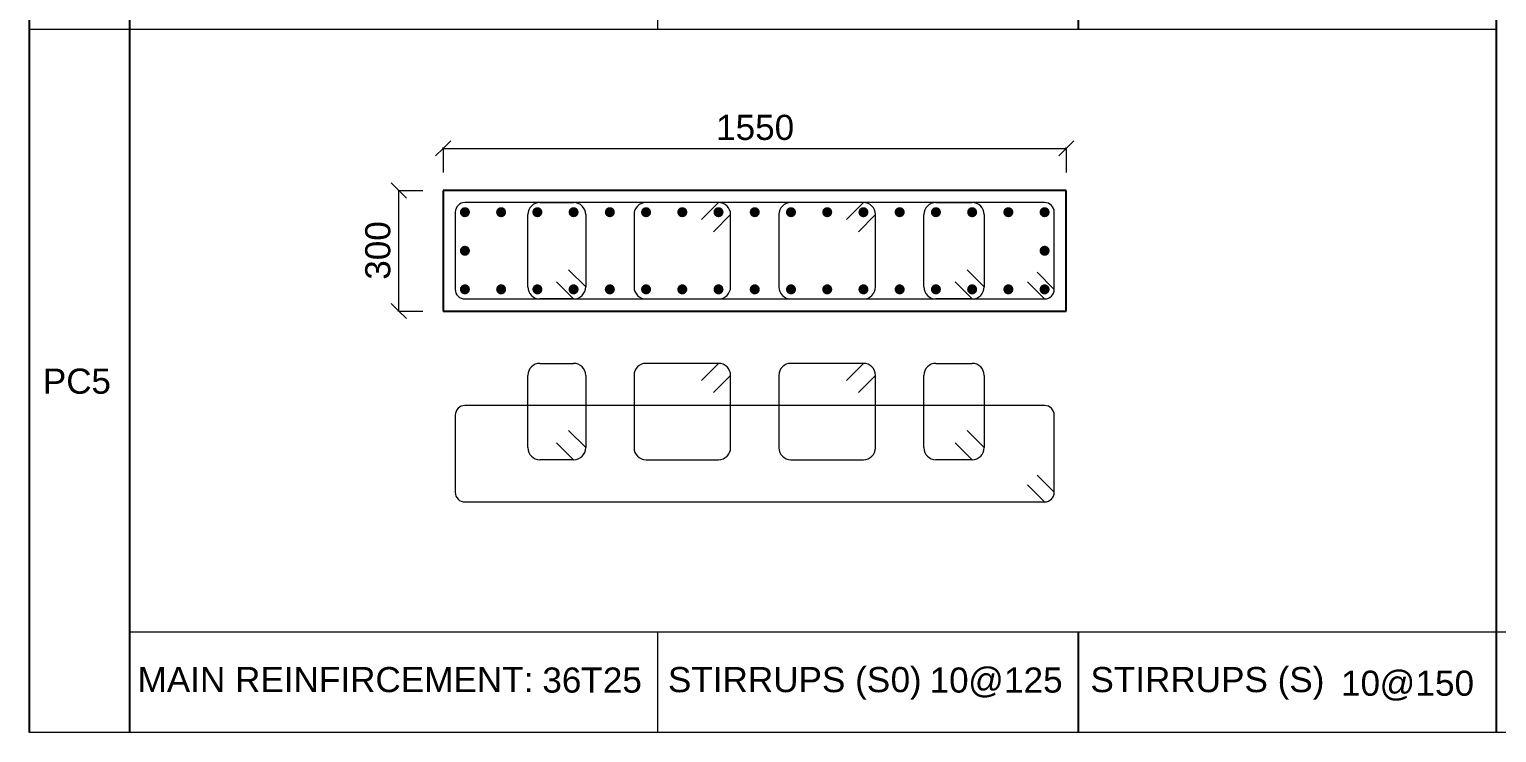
# Model space of a CAD drawing. Header units: millimetres. Extents: x 5701 to 16921, y -8384 to 4443.
# Drawn here: x 9871 to 13521, y -6064 to -4314 of the extents above; entities that cross this region are included whole.
import ezdxf

# ---------------------------------------------------------------- set-up
doc = ezdxf.new("R2010")
doc.units = ezdxf.units.MM
for name, color, linetype, lineweight in [('A-ANNO-DIMS', 211, 'Continuous', 5), ('A-ANNO-DIMS-25', 211, 'Continuous', 5), ('A-ANNO-NOTE', 131, 'Continuous', 5), ('A-DETL-GENF', 92, 'Continuous', 13)]:
    doc.layers.add(name, color=color, linetype=linetype, lineweight=lineweight)
doc.styles.add('Arial', font='arial.ttf', dxfattribs={"height": 2.5})
doc.styles.add('Arial_1', font='arial.ttf', dxfattribs={"height": 62.5})
doc.dimstyles.new('Diagonal_-_2_5mm_Round_5mm_-2_5', dxfattribs={"dimscale": 304.8, "dimtxt": 0.209207, "dimasz": 0.123031, "dimexe": 0.008202, "dimexo": 0.0625, "dimgap": 0.008202, "dimtad": 1, "dimdec": 0, "dimlfac": 304.8, "dimrnd": 5, "dimdsep": 46, "dimtxsty": 'Arial_1', "dimblk1": 'OBLIQUE', "dimblk2": 'OBLIQUE', "dimsah": 1, "dimcen": 0.09, "dimazin": 0, "dimtfac": 1, "dimtdec": 4, "dimtix": 1, "dimtmove": 0, "dimatfit": 3, "dimfxl": 0.000645835, "dimfxlon": 1, "dimtvp": 1, "dimtolj": 1, "dimtzin": 0, "dimarcsym": 2})

# ---------------------------------------------------------------- blocks, each defined once
blk = doc.blocks.new('Column RFT - SHAPE CODE -300X1550-36T25-7677744-column schudual _1_2_')
at = {"layer": 'A-DETL-GENF'}
for points in [[(66.5, 1496), (66.1, 1499.2), (64.8, 1502.3), (62.8, 1504.8), (60.3, 1506.8), (57.2, 1508.1), (54, 1508.5), (50.8, 1508.1), (47.8, 1506.8), (45.2, 1504.8), (43.2, 1502.3), (41.9, 1499.2), (41.5, 1496), (41.9, 1492.8), (43.2, 1489.8), (45.2, 1487.2), (47.8, 1485.2), (50.8, 1483.9), (54, 1483.5), (57.2, 1483.9), (60.3, 1485.2), (62.8, 1487.2), (64.8, 1489.8), (66.1, 1492.8)], [(162.5, 1496), (162.1, 1499.2), (160.8, 1502.3), (158.8, 1504.8), (156.3, 1506.8), (153.2, 1508.1), (150, 1508.5), (146.8, 1508.1), (143.8, 1506.8), (141.2, 1504.8), (139.2, 1502.3), (137.9, 1499.2), (137.5, 1496), (137.9, 1492.8), (139.2, 1489.8), (141.2, 1487.2), (143.8, 1485.2), (146.8, 1483.9), (150, 1483.5), (153.2, 1483.9), (156.3, 1485.2), (158.8, 1487.2), (160.8, 1489.8), (162.1, 1492.8)], [(258.5, 1496), (258.1, 1499.2), (256.8, 1502.3), (254.8, 1504.8), (252.3, 1506.8), (249.2, 1508.1), (246, 1508.5), (242.8, 1508.1), (239.8, 1506.8), (237.2, 1504.8), (235.2, 1502.3), (233.9, 1499.2), (233.5, 1496), (233.9, 1492.8), (235.2, 1489.8), (237.2, 1487.2), (239.8, 1485.2), (242.8, 1483.9), (246, 1483.5), (249.2, 1483.9), (252.3, 1485.2), (254.8, 1487.2), (256.8, 1489.8), (258.1, 1492.8)], [(66.5, 1405.9), (66.1, 1409.1), (64.8, 1412.1), (62.8, 1414.7), (60.3, 1416.7), (57.2, 1417.9), (54, 1418.4), (50.8, 1417.9), (47.8, 1416.7), (45.2, 1414.7), (43.2, 1412.1), (41.9, 1409.1), (41.5, 1405.9), (41.9, 1402.6), (43.2, 1399.6), (45.2, 1397), (47.8, 1395), (50.8, 1393.8), (54, 1393.4), (57.2, 1393.8), (60.3, 1395), (62.8, 1397), (64.8, 1399.6), (66.1, 1402.6)], [(258.5, 1405.9), (258.1, 1409.1), (256.8, 1412.1), (254.8, 1414.7), (252.3, 1416.7), (249.2, 1417.9), (246, 1418.4), (242.8, 1417.9), (239.8, 1416.7), (237.2, 1414.7), (235.2, 1412.1), (233.9, 1409.1), (233.5, 1405.9), (233.9, 1402.6), (235.2, 1399.6), (237.2, 1397), (239.8, 1395), (242.8, 1393.8), (246, 1393.4), (249.2, 1393.8), (252.3, 1395), (254.8, 1397), (256.8, 1399.6), (258.1, 1402.6)], [(66.5, 1315.8), (66.1, 1319), (64.8, 1322), (62.8, 1324.6), (60.3, 1326.6), (57.2, 1327.8), (54, 1328.3), (50.8, 1327.8), (47.8, 1326.6), (45.2, 1324.6), (43.2, 1322), (41.9, 1319), (41.5, 1315.8), (41.9, 1312.5), (43.2, 1309.5), (45.2, 1306.9), (47.8, 1304.9), (50.8, 1303.7), (54, 1303.3), (57.2, 1303.7), (60.3, 1304.9), (62.8, 1306.9), (64.8, 1309.5), (66.1, 1312.5)], [(258.5, 1315.8), (258.1, 1319), (256.8, 1322), (254.8, 1324.6), (252.3, 1326.6), (249.2, 1327.8), (246, 1328.3), (242.8, 1327.8), (239.8, 1326.6), (237.2, 1324.6), (235.2, 1322), (233.9, 1319), (233.5, 1315.8), (233.9, 1312.5), (235.2, 1309.5), (237.2, 1306.9), (239.8, 1304.9), (242.8, 1303.7), (246, 1303.3), (249.2, 1303.7), (252.3, 1304.9), (254.8, 1306.9), (256.8, 1309.5), (258.1, 1312.5)], [(66.5, 1225.6), (66.1, 1228.9), (64.8, 1231.9), (62.8, 1234.5), (60.3, 1236.5), (57.2, 1237.7), (54, 1238.1), (50.8, 1237.7), (47.8, 1236.5), (45.2, 1234.5), (43.2, 1231.9), (41.9, 1228.9), (41.5, 1225.6), (41.9, 1222.4), (43.2, 1219.4), (45.2, 1216.8), (47.8, 1214.8), (50.8, 1213.6), (54, 1213.1), (57.2, 1213.6), (60.3, 1214.8), (62.8, 1216.8), (64.8, 1219.4), (66.1, 1222.4)], [(258.5, 1225.6), (258.1, 1228.9), (256.8, 1231.9), (254.8, 1234.5), (252.3, 1236.5), (249.2, 1237.7), (246, 1238.1), (242.8, 1237.7), (239.8, 1236.5), (237.2, 1234.5), (235.2, 1231.9), (233.9, 1228.9), (233.5, 1225.6), (233.9, 1222.4), (235.2, 1219.4), (237.2, 1216.8), (239.8, 1214.8), (242.8, 1213.6), (246, 1213.1), (249.2, 1213.6), (252.3, 1214.8), (254.8, 1216.8), (256.8, 1219.4), (258.1, 1222.4)], [(66.5, 1135.5), (66.1, 1138.7), (64.8, 1141.8), (62.8, 1144.3), (60.3, 1146.3), (57.2, 1147.6), (54, 1148), (50.8, 1147.6), (47.8, 1146.3), (45.2, 1144.3), (43.2, 1141.8), (41.9, 1138.7), (41.5, 1135.5), (41.9, 1132.3), (43.2, 1129.3), (45.2, 1126.7), (47.8, 1124.7), (50.8, 1123.4), (54, 1123), (57.2, 1123.4), (60.3, 1124.7), (62.8, 1126.7), (64.8, 1129.3), (66.1, 1132.3)], [(258.5, 1135.5), (258.1, 1138.7), (256.8, 1141.8), (254.8, 1144.3), (252.3, 1146.3), (249.2, 1147.6), (246, 1148), (242.8, 1147.6), (239.8, 1146.3), (237.2, 1144.3), (235.2, 1141.8), (233.9, 1138.7), (233.5, 1135.5), (233.9, 1132.3), (235.2, 1129.3), (237.2, 1126.7), (239.8, 1124.7), (242.8, 1123.4), (246, 1123), (249.2, 1123.4), (252.3, 1124.7), (254.8, 1126.7), (256.8, 1129.3), (258.1, 1132.3)], [(66.5, 1045.4), (66.1, 1048.6), (64.6, 1051.9), (62.8, 1054.2), (60.3, 1056.2), (57.2, 1057.4), (54, 1057.9), (50.8, 1057.4), (47.8, 1056.2), (45.2, 1054.2), (43.2, 1051.6), (41.9, 1048.6), (41.5, 1045.4), (41.9, 1042.1), (43.2, 1039.1), (45.2, 1036.5), (47.8, 1034.5), (50.8, 1033.3), (54, 1032.9), (57.2, 1033.3), (60.3, 1034.5), (62.8, 1036.5), (64.8, 1039.1), (66.1, 1042.1)], [(258.5, 1045.4), (258.1, 1048.6), (256.6, 1051.9), (254.8, 1054.2), (252.3, 1056.2), (249.2, 1057.4), (246, 1057.9), (242.8, 1057.4), (239.8, 1056.2), (237.2, 1054.2), (235.2, 1051.6), (233.9, 1048.6), (233.5, 1045.4), (233.9, 1042.1), (235.2, 1039.1), (237.2, 1036.5), (239.8, 1034.5), (242.8, 1033.3), (246, 1032.9), (249.2, 1033.3), (252.3, 1034.5), (254.8, 1036.5), (256.8, 1039.1), (258.1, 1042.1)], [(66.5, 955.3), (66.1, 958.5), (64.8, 961.5), (62.8, 964.1), (60.3, 966.1), (57.2, 967.3), (54, 967.8), (50.8, 967.3), (47.8, 966.1), (45.2, 964.1), (43.2, 961.5), (41.9, 958.5), (41.5, 955.3), (41.9, 952), (43.2, 949), (45.2, 946.4), (47.8, 944.4), (50.8, 943.2), (54, 942.8), (57.2, 943.2), (60.3, 944.4), (62.8, 946.4), (64.8, 949), (66.1, 952)], [(258.5, 955.3), (258.1, 958.5), (256.8, 961.5), (254.8, 964.1), (252.3, 966.1), (249.2, 967.3), (246, 967.8), (242.8, 967.3), (239.8, 966.1), (237.2, 964.1), (235.2, 961.5), (233.9, 958.5), (233.5, 955.3), (233.9, 952), (235.2, 949), (237.2, 946.4), (239.8, 944.4), (242.8, 943.2), (246, 942.8), (249.2, 943.2), (252.3, 944.4), (254.8, 946.4), (256.8, 949), (258.1, 952)], [(66.5, 865.1), (66.1, 868.4), (64.8, 871.4), (62.8, 874), (60.3, 876), (57.2, 877.2), (54, 877.6), (50.8, 877.2), (47.8, 876), (45.2, 874), (43.2, 871.4), (41.9, 868.4), (41.5, 865.1), (41.9, 861.9), (43.2, 858.9), (45.2, 856.3), (47.8, 854.3), (50.8, 853.1), (54, 852.6), (57.2, 853.1), (60.3, 854.3), (62.8, 856.3), (64.8, 858.9), (66.1, 861.9)], [(258.5, 865.1), (258.1, 868.4), (256.8, 871.4), (254.8, 874), (252.3, 876), (249.2, 877.2), (246, 877.6), (242.8, 877.2), (239.8, 876), (237.2, 874), (235.2, 871.4), (233.9, 868.4), (233.5, 865.1), (233.9, 861.9), (235.2, 858.9), (237.2, 856.3), (239.8, 854.3), (242.8, 853.1), (246, 852.6), (249.2, 853.1), (252.3, 854.3), (254.8, 856.3), (256.8, 858.9), (258.1, 861.9)], [(66.5, 775), (66.1, 778.2), (64.8, 781.3), (62.8, 783.8), (60.3, 785.8), (57.2, 787.1), (54, 787.5), (50.8, 787.1), (47.8, 785.8), (45.2, 783.8), (43.2, 781.3), (41.9, 778.2), (41.5, 775), (41.9, 771.8), (43.2, 768.8), (45.2, 766.2), (47.8, 764.2), (50.8, 762.9), (54, 762.5), (57.2, 762.9), (60.3, 764.2), (62.8, 766.2), (64.8, 768.8), (66.1, 771.8), (66.3, 773.5)], [(258.5, 775), (258.1, 778.2), (256.8, 781.3), (254.8, 783.8), (252.3, 785.8), (249.2, 787.1), (246, 787.5), (242.8, 787.1), (239.8, 785.8), (237.2, 783.8), (235.2, 781.3), (233.9, 778.2), (233.5, 775), (233.9, 771.8), (235.2, 768.8), (237.2, 766.2), (239.8, 764.2), (242.8, 762.9), (246, 762.5), (249.2, 762.9), (252.3, 764.2), (254.8, 766.2), (256.8, 768.8), (258.1, 771.8), (258.3, 773.5)], [(66.5, 684.9), (66.1, 688.1), (64.8, 691.1), (62.8, 693.7), (60.3, 695.7), (57.2, 696.9), (54, 697.4), (50.8, 696.9), (47.8, 695.7), (45.2, 693.7), (43.2, 691.1), (41.9, 688.1), (41.5, 684.9), (41.9, 681.6), (43.2, 678.6), (45.2, 676), (47.8, 674), (50.8, 672.8), (54, 672.4), (57.2, 672.8), (60.3, 674), (62.8, 676), (64.8, 678.6), (66.1, 681.6)], [(258.5, 684.9), (258.1, 688.1), (256.8, 691.1), (254.8, 693.7), (252.3, 695.7), (249.2, 696.9), (246, 697.4), (242.8, 696.9), (239.8, 695.7), (237.2, 693.7), (235.2, 691.1), (233.9, 688.1), (233.5, 684.9), (233.9, 681.6), (235.2, 678.6), (237.2, 676), (239.8, 674), (242.8, 672.8), (246, 672.4), (249.2, 672.8), (252.3, 674), (254.8, 676), (256.8, 678.6), (258.1, 681.6)], [(66.5, 594.8), (66.1, 598), (64.8, 601), (62.8, 603.6), (60.3, 605.6), (57.2, 606.8), (54, 607.3), (50.8, 606.8), (47.8, 605.6), (45.2, 603.6), (43.2, 601), (41.9, 598), (41.5, 594.8), (41.9, 591.5), (43.2, 588.5), (45.2, 585.9), (47.8, 583.9), (50.8, 582.7), (54, 582.3), (57.2, 582.7), (60.3, 583.9), (62.8, 585.9), (64.8, 588.5), (66.1, 591.5)], [(258.5, 594.8), (258.1, 598), (256.8, 601), (254.8, 603.6), (252.3, 605.6), (249.2, 606.8), (246, 607.3), (242.8, 606.8), (239.8, 605.6), (237.2, 603.6), (235.2, 601), (233.9, 598), (233.5, 594.8), (233.9, 591.5), (235.2, 588.5), (237.2, 585.9), (239.8, 583.9), (242.8, 582.7), (246, 582.3), (249.2, 582.7), (252.3, 583.9), (254.8, 585.9), (256.8, 588.5), (258.1, 591.5)], [(66.5, 504.6), (66.1, 507.9), (64.8, 510.9), (62.8, 513.5), (60.3, 515.5), (57.2, 516.7), (54, 517.1), (50.8, 516.7), (47.8, 515.5), (45.2, 513.5), (43.2, 510.9), (41.9, 507.9), (41.5, 504.6), (41.9, 501.4), (43.2, 498.4), (46, 495.1), (47.8, 493.8), (50.8, 492.6), (54, 492.1), (57.2, 492.6), (60.3, 493.8), (62.8, 495.8), (64.8, 498.4), (66.1, 501.4)], [(258.5, 504.6), (258.1, 507.9), (256.8, 510.9), (254.8, 513.5), (252.3, 515.5), (249.2, 516.7), (246, 517.1), (242.8, 516.7), (239.8, 515.5), (237.2, 513.5), (235.2, 510.9), (233.9, 507.9), (233.5, 504.6), (233.9, 501.4), (235.2, 498.4), (238, 495.1), (239.8, 493.8), (242.8, 492.6), (246, 492.1), (249.2, 492.6), (252.3, 493.8), (254.8, 495.8), (256.8, 498.4), (258.1, 501.4)], [(66.5, 414.5), (66.1, 417.7), (64.8, 420.8), (62.8, 423.3), (60.3, 425.3), (57.2, 426.6), (54, 427), (50.8, 426.6), (47.8, 425.3), (45.2, 423.3), (43.2, 420.8), (41.9, 417.7), (41.5, 414.5), (41.9, 411.3), (43.2, 408.3), (45.2, 405.7), (47.8, 403.7), (50.8, 402.4), (54, 402), (57.2, 402.4), (60.3, 403.7), (62.8, 405.7), (64.8, 408.3), (66.1, 411.3)], [(258.5, 414.5), (258.1, 417.7), (256.8, 420.8), (254.8, 423.3), (252.3, 425.3), (249.2, 426.6), (246, 427), (242.8, 426.6), (239.8, 425.3), (237.2, 423.3), (235.2, 420.8), (233.9, 417.7), (233.5, 414.5), (233.9, 411.3), (235.2, 408.3), (237.2, 405.7), (239.8, 403.7), (242.8, 402.4), (246, 402), (249.2, 402.4), (252.3, 403.7), (254.8, 405.7), (256.8, 408.3), (258.1, 411.3)], [(66.5, 324.4), (66.1, 327.6), (64.8, 330.6), (62.8, 333.2), (60.3, 335.2), (57.2, 336.4), (54, 336.9), (50.8, 336.4), (47.8, 335.2), (45.2, 333.2), (43.2, 330.6), (41.9, 327.6), (41.5, 324.4), (41.9, 321.1), (43.2, 318.1), (45.2, 315.5), (47.8, 313.5), (50.8, 312.3), (54, 311.9), (57.2, 312.3), (60.3, 313.5), (62.8, 315.5), (64.8, 318.1), (66.1, 321.1)], [(258.5, 324.4), (258.1, 327.6), (256.8, 330.6), (254.8, 333.2), (252.3, 335.2), (249.2, 336.4), (246, 336.9), (242.8, 336.4), (239.8, 335.2), (237.2, 333.2), (235.2, 330.6), (233.9, 327.6), (233.5, 324.4), (233.9, 321.1), (235.2, 318.1), (237.2, 315.5), (239.8, 313.5), (242.8, 312.3), (246, 311.9), (249.2, 312.3), (252.3, 313.5), (254.8, 315.5), (256.8, 318.1), (258.1, 321.1)], [(66.5, 234.3), (66.1, 237.5), (64.8, 240.5), (62.8, 243.1), (60.3, 245.1), (57.2, 246.3), (54, 246.8), (50.8, 246.3), (47.8, 245.1), (45.2, 243.1), (43.2, 240.5), (41.9, 237.5), (41.5, 234.3), (41.9, 231), (43.2, 228), (45.2, 225.4), (47.8, 223.4), (50.8, 222.2), (54, 221.8), (57.2, 222.2), (60.3, 223.4), (62.8, 225.4), (64.8, 228), (66.1, 231)], [(258.5, 234.3), (258.1, 237.5), (256.8, 240.5), (254.8, 243.1), (252.3, 245.1), (249.2, 246.3), (246, 246.8), (242.8, 246.3), (239.8, 245.1), (237.2, 243.1), (235.2, 240.5), (233.9, 237.5), (233.5, 234.3), (233.9, 231), (235.2, 228), (237.2, 225.4), (239.8, 223.4), (242.8, 222.2), (246, 221.8), (249.2, 222.2), (252.3, 223.4), (254.8, 225.4), (256.8, 228), (258.1, 231)], [(66.5, 144.1), (66.1, 147.4), (64.8, 150.4), (62.8, 153), (60.3, 155), (57.2, 156.2), (54, 156.6), (50.8, 156.2), (47.8, 155), (45.2, 153), (43.2, 150.4), (41.9, 147.4), (41.5, 144.1), (41.9, 140.9), (43.2, 137.9), (45.2, 135.3), (47.8, 133.3), (50.8, 132.1), (54, 131.6), (57.2, 132.1), (60.3, 133.3), (62.8, 135.3), (64.8, 137.9), (66.1, 140.9)], [(258.5, 144.1), (258.1, 147.4), (256.8, 150.4), (254.8, 153), (252.3, 155), (249.2, 156.2), (246, 156.6), (242.8, 156.2), (239.8, 155), (237.2, 153), (235.2, 150.4), (233.9, 147.4), (233.5, 144.1), (233.9, 140.9), (235.2, 137.9), (237.2, 135.3), (239.8, 133.3), (242.8, 132.1), (246, 131.6), (249.2, 132.1), (252.3, 133.3), (254.8, 135.3), (256.8, 137.9), (258.1, 140.9)], [(66.5, 54), (66.1, 57.2), (64.8, 60.3), (62.8, 62.8), (60.3, 64.8), (57.2, 66.1), (54, 66.5), (50.8, 66.1), (47.8, 64.8), (45.2, 62.8), (43.2, 60.3), (41.9, 57.2), (41.5, 54), (41.9, 50.8), (43.2, 47.8), (45.2, 45.2), (47.8, 43.2), (50.8, 41.9), (54, 41.5), (57.2, 41.9), (60.3, 43.2), (62.8, 45.2), (64.8, 47.8), (66.1, 50.8)], [(162.5, 54), (162.1, 57.2), (160.8, 60.3), (158.8, 62.8), (156.3, 64.8), (153.2, 66.1), (150, 66.5), (146.8, 66.1), (143.8, 64.8), (141.2, 62.8), (139.2, 60.3), (137.9, 57.2), (137.5, 54), (137.9, 50.8), (139.2, 47.8), (141.2, 45.2), (143.8, 43.2), (146.8, 41.9), (150, 41.5), (153.2, 41.9), (156.3, 43.2), (158.8, 45.2), (160.8, 47.8), (162.1, 50.8)], [(258.5, 54), (258.1, 57.2), (256.8, 60.3), (254.8, 62.8), (252.3, 64.8), (249.2, 66.1), (246, 66.5), (242.8, 66.1), (239.8, 64.8), (237.2, 62.8), (235.2, 60.3), (233.9, 57.2), (233.5, 54), (233.9, 50.8), (235.2, 47.8), (237.2, 45.2), (239.8, 43.2), (242.8, 41.9), (246, 41.5), (249.2, 41.9), (252.3, 43.2), (254.8, 45.2), (256.8, 47.8), (258.1, 50.8)]]:
    blk.add_hatch(color=256, dxfattribs=at).paths.add_polyline_path(points)
at = {"layer": 'A-DETL-GENF', "lineweight": 25}
for p, q in [((0, 1550), (0, 0)), ((300, 1550), (0, 1550)), ((300, 0), (300, 1550)), ((0, 0), (300, 0))]:
    blk.add_line(p, q, dxfattribs=at)
at = {"layer": 'A-DETL-GENF', "lineweight": 20}
for p, q in [((246, 1520), (54, 1520)), ((203.6, 1477.6), (246, 1520)), ((30, 1496), (30, 54)), ((227.6, 1453.6), (270, 1496)), ((270, 54), (270, 1496)), ((54, 30), (246, 30))]:
    blk.add_line(p, q, dxfattribs=at)
for centre, start, end in [((54, 1496), 90, 180), ((246, 1496), 0, 90), ((54, 54), 180, 270), ((246, 54), 270, 0)]:
    blk.add_arc(centre, 24, start, end, dxfattribs=at)
blk = doc.blocks.new('Column Stirrups - Column Stirrups-7678676-column schudual _1_2_')
at = {"layer": 'A-DETL-GENF', "lineweight": 20}
for p, q in [((336.9, -230.2), (420.8, -230.2)), ((306.9, -440), (306.9, -260.2)), ((450.8, -260.2), (450.8, -440)), ((408.3, -397.6), (450.8, -440)), ((378.3, -427.6), (420.8, -470)), ((420.8, -470), (336.9, -470))]:
    blk.add_line(p, q, dxfattribs=at)
for centre, start, end in [((336.9, -260.2), 90, 180), ((420.8, -260.2), 360, 90), ((336.9, -440), 180, 270), ((420.8, -440), 270, 0)]:
    blk.add_arc(centre, 30, start, end, dxfattribs=at)
blk = doc.blocks.new('Column Stirrups - Column Stirrups-7678800-column schudual _1_2_')
at = {"layer": 'A-DETL-GENF', "lineweight": 20}
for p, q in [((330.6, -230.2), (420.8, -230.2)), ((300.6, -440), (300.6, -260.2)), ((450.8, -260.2), (450.8, -440)), ((408.3, -397.6), (450.8, -440)), ((378.3, -427.6), (420.8, -470)), ((420.8, -470), (330.6, -470))]:
    blk.add_line(p, q, dxfattribs=at)
for centre, start, end in [((330.6, -260.2), 90, 180), ((420.8, -260.2), 360, 90), ((330.6, -440), 180, 270), ((420.8, -440), 270, 0)]:
    blk.add_arc(centre, 30, start, end, dxfattribs=at)
blk = doc.blocks.new('Column Stirrups - Column Stirrups-7678703-column schudual _1_2_')
at = {"layer": 'A-DETL-GENF', "lineweight": 20}
for p, q in [((210.5, 440), (210.5, 260.2)), ((420.8, 470), (240.5, 470)), ((378.3, 427.6), (420.8, 470)), ((408.3, 397.6), (450.8, 440)), ((450.8, 260.2), (450.8, 440)), ((240.5, 230.2), (420.8, 230.2))]:
    blk.add_line(p, q, dxfattribs=at)
for centre, start, end in [((240.5, 440), 90, 180), ((420.8, 440), 360, 90), ((240.5, 260.2), 180, 270), ((420.8, 260.2), 270, 0)]:
    blk.add_arc(centre, 30, start, end, dxfattribs=at)
blk = doc.blocks.new('Column RFT - SHAPE CODE -300X1550-36T25-7679184-column schudual _1_2_')
at = {"layer": 'A-DETL-GENF', "lineweight": 20}
for p, q in [((246, 1520), (54, 1520)), ((203.6, 1477.6), (246, 1520)), ((30, 1496), (30, 54)), ((227.6, 1453.6), (270, 1496)), ((270, 54), (270, 1496)), ((54, 30), (246, 30))]:
    blk.add_line(p, q, dxfattribs=at)
for centre, start, end in [((54, 1496), 90, 180), ((246, 1496), 0, 90), ((54, 54), 180, 270), ((246, 54), 270, 0)]:
    blk.add_arc(centre, 24, start, end, dxfattribs=at)
blk = doc.blocks.new('Tables_Columns - Row 2_rfa MKS - Columns Table Row 2-7282254-column schudual _1_2_')
at = {"layer": 'A-ANNO-NOTE', "lineweight": 25}
for p, q in [((136, -70), (136, 0)), ((94.4, -70), (94.4, -60))]:
    blk.add_line(p, q, dxfattribs=at)
at = {"layer": 'A-ANNO-NOTE', "lineweight": 15}
for p, q in [((136, -60), (0, -60)), ((136, -70), (0, -70))]:
    blk.add_line(p, q, dxfattribs=at)
at = {"layer": 'A-ANNO-NOTE', "lineweight": 18}
blk.add_line((52.52, -70), (52.52, -60), dxfattribs=at)
at = {"layer": 'A-ANNO-NOTE', "lineweight": 18, "char_height": 2.5, "attachment_point": 1, "style": 'Arial'}
for s, insert, width in [('MAIN REINFIRCEMENT:', (0.77, -63.47), 47.6202), ('STIRRUPS (S', (53.54, -63.47), 26.8565), ('0', (75.7, -63.47), 2.3249), (')', (77.62, -63.47), 1.443), ('STIRRUPS (S)', (95.58, -63.47), 28.2996)]:
    blk.add_mtext(s, dxfattribs=dict(at, insert=insert, width=width))
blk = doc.blocks.new('Tables_Columns - Row 1 - Columns Table Row 1-7010728-column schudual _1_2_')
at = {"layer": 'A-ANNO-NOTE', "lineweight": 25}
for p, q in [((0, -70), (0, 0)), ((10, -70), (10, 0))]:
    blk.add_line(p, q, dxfattribs=at)
at = {"layer": 'A-ANNO-NOTE', "lineweight": 15}
blk.add_line((10, -70), (0, -70), dxfattribs=at)
blk = doc.blocks.new('DIMBLOCK24-column schudual _1_2_')
at = {"layer": 'A-ANNO-DIMS-25', "lineweight": 15}
for p, q in [((10900.6, -4610.6), (10919.3, -4591.9)), ((12450.6, -4610.6), (12469.3, -4591.9)), ((10900.6, -4610.6), (10881.8, -4629.4)), ((12450.6, -4610.6), (12431.8, -4629.4))]:
    blk.add_line(p, q, dxfattribs=at)
at = {"layer": 'A-ANNO-DIMS-25'}
for p, q in [((10900.6, -4610.6), (10900.6, -4608.1)), ((10900.6, -4610.6), (12450.6, -4610.6)), ((10900.6, -4610.6), (10900.6, -4670.6)), ((12450.6, -4610.6), (12450.6, -4608.1)), ((12450.6, -4610.6), (12450.6, -4670.6))]:
    blk.add_line(p, q, dxfattribs=at)
at = {"layer": 'A-ANNO-DIMS-25', "color": 0, "insert": (11579.4, -4527), "char_height": 62.5, "width": 230.736, "attachment_point": 1, "line_spacing_factor": 0.941778, "style": 'Arial_1'}
blk.add_mtext('1550', dxfattribs=at)
blk = doc.blocks.new('_Oblique')
at = {"color": 0, "linetype": 'ByBlock', "lineweight": -2}
blk.add_line((-0.5, -0.5), (0.5, 0.5), dxfattribs=at)
blk = doc.blocks.new('DIMBLOCK25-column schudual _1_2_')
at = {"layer": 'A-ANNO-DIMS-25', "lineweight": 15}
for p, q in [((10790.1, -4715.3), (10771.4, -4696.6)), ((10790.1, -4715.3), (10808.9, -4734.1)), ((10790.1, -5015.3), (10771.4, -4996.6)), ((10790.1, -5015.3), (10808.9, -5034.1))]:
    blk.add_line(p, q, dxfattribs=at)
at = {"layer": 'A-ANNO-DIMS-25'}
for p, q in [((10790.1, -4715.3), (10787.6, -4715.3)), ((10790.1, -5015.3), (10790.1, -4715.3)), ((10790.1, -4715.3), (10850.1, -4715.3)), ((10790.1, -5015.3), (10787.6, -5015.3)), ((10790.1, -5015.3), (10850.1, -5015.3))]:
    blk.add_line(p, q, dxfattribs=at)
at = {"layer": 'A-ANNO-DIMS-25', "color": 0, "insert": (10706.5, -4937.4), "char_height": 62.5, "width": 173.052, "attachment_point": 1, "rotation": 90, "line_spacing_factor": 0.941778, "style": 'Arial_1'}
blk.add_mtext('300', dxfattribs=at)

msp = doc.modelspace()

# ---------------------------------------------------------------- block references
at = {"layer": 'A-ANNO-NOTE', "xscale": 25, "yscale": 25, "zscale": 25}
for p in [(9871.0833, -2564.3515), (9871.0833, -4314.3515)]:
    msp.add_blockref('Tables_Columns - Row 1 - Columns Table Row 1-7010728-column schudual _1_2_', p, dxfattribs=at)
at = {"layer": 'A-ANNO-NOTE', "lineweight": 18, "xscale": 25, "yscale": 25, "zscale": 25}
for p in [(10121.0661, -2564.3353), (10121.0661, -4314.3353), (13520.9479, -4314.3657)]:
    msp.add_blockref('Tables_Columns - Row 2_rfa MKS - Columns Table Row 2-7282254-column schudual _1_2_', p, dxfattribs=at)
at = {"layer": 'A-DETL-GENF', "rotation": 270.0000000000002}
for name, p in [('Column RFT - SHAPE CODE -300X1550-36T25-7677744-column schudual _1_2_', (10900.5643, -4715.3146)), ('Column RFT - SHAPE CODE -300X1550-36T25-7679184-column schudual _1_2_', (10900.5643, -5220.3146))]:
    msp.add_blockref(name, p, dxfattribs=at)
at = {"layer": 'A-DETL-GENF'}
for name, p in [('Column Stirrups - Column Stirrups-7678676-column schudual _1_2_', (10804.1843, -4515.1954)), ('Column Stirrups - Column Stirrups-7678703-column schudual _1_2_', (11164.6843, -5215.4339)), ('Column Stirrups - Column Stirrups-7678703-column schudual _1_2_', (11525.1843, -5215.4339)), ('Column Stirrups - Column Stirrups-7678800-column schudual _1_2_', (11795.5593, -4515.1954)), ('Column Stirrups - Column Stirrups-7678676-column schudual _1_2_', (10804.1843, -4915.1954)), ('Column Stirrups - Column Stirrups-7678703-column schudual _1_2_', (11164.6843, -5615.4339)), ('Column Stirrups - Column Stirrups-7678703-column schudual _1_2_', (11525.1843, -5615.4339)), ('Column Stirrups - Column Stirrups-7678800-column schudual _1_2_', (11795.5593, -4915.1954))]:
    msp.add_blockref(name, p, dxfattribs=at)

# ---------------------------------------------------------------- texts
at = {"layer": 'A-ANNO-NOTE', "lineweight": 18, "char_height": 62.5, "attachment_point": 1, "style": 'Arial_1'}
for s, insert, width in [('PC', (9904.6805, -5158.5071), 146.307969), ('5', (10025.3967, -5158.5071), 58.122344), ('36', (11147.1771, -5902.1962), 116.244687), ('T', (11243.0886, -5902.1962), 66.139219), ('25', (11297.6589, -5902.1962), 116.244687), ('10', (12110.4896, -5902.1962), 116.244687), ('@', (12206.4011, -5902.1962), 108.227812), ('125', (12295.6979, -5902.1962), 174.367031), ('10', (13133.9271, -5910.0087), 116.244687), ('@', (13229.8386, -5910.0087), 108.227812), ('150', (13319.1354, -5910.0087), 174.367031)]:
    msp.add_mtext(s, dxfattribs=dict(at, insert=insert, width=width))

# ---------------------------------------------------------------- dimensions: what is measured, and where the dimension line sits
at = {"layer": 'A-ANNO-DIMS'}
dim = msp.add_linear_dim(base=(12450.5643, -4610.6256), p1=(10900.5643, -4670.6256), p2=(12450.5643, -4670.6256), dimstyle='Diagonal_-_2_5mm_Round_5mm_-2_5', override={"dimpost": '<>', "dimfxl": 1550}, dxfattribs=at)
dim.commit()
dim.dimension.update_dxf_attribs({"geometry": 'DIMBLOCK24-column schudual _1_2_', "text_midpoint": (11675.5643, -4576.2148)})
dim = msp.add_linear_dim(base=(10790.1048, -4715.3146), p1=(10850.1048, -5015.3146), p2=(10850.1048, -4715.3146), angle=90, dimstyle='Diagonal_-_2_5mm_Round_5mm_-2_5', override={"dimpost": '<>', "dimfxl": 300}, dxfattribs=at)
dim.commit()
dim.dimension.update_dxf_attribs({"geometry": 'DIMBLOCK25-column schudual _1_2_', "text_midpoint": (10755.694, -4865.3146)})

doc.saveas('drawing.dxf')
